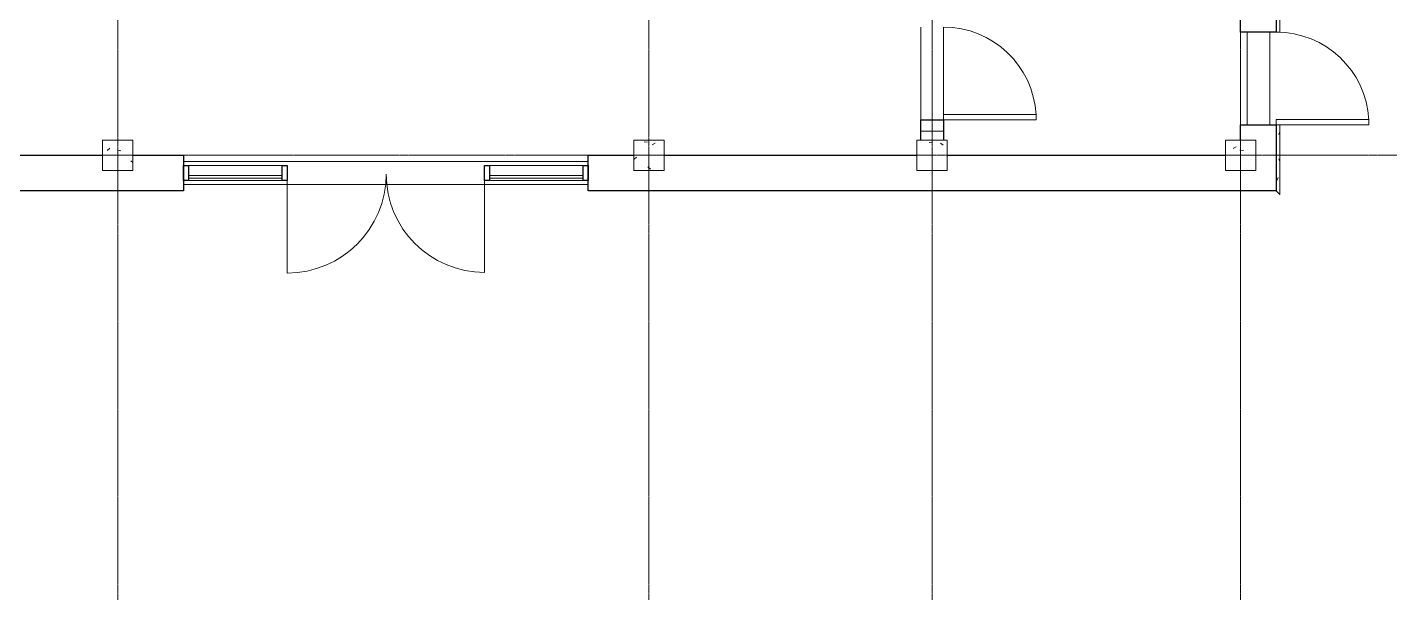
# Model space of a CAD drawing. Header units: millimetres. Extents: x 4481 to 58175, y 4067 to 28680.
# Drawn here: x 37556 to 51025, y 4067 to 9727 of the extents above; entities that cross this region are included whole.
import ezdxf

# ---------------------------------------------------------------- set-up
doc = ezdxf.new("R2010")
doc.units = ezdxf.units.MM
doc.linetypes.add('Grid Line', pattern=[22.225, 12.7, -3.175, 3.175, -3.175])
for name, color, linetype, lineweight in [('A-DOOR', 31, 'Continuous', 9), ('A-GLAZ-CURT', 52, 'Continuous', 9), ('A-GLAZ-CWMG', 51, 'Continuous', 9), ('A-WALL', 113, 'Continuous', 9), ('A-WALL-PATT', 111, 'Continuous', 9), ('S-COLS', 52, 'Continuous', 9), ('S-GRID', 1, 'Continuous', 9)]:
    doc.layers.add(name, color=color, linetype=linetype, lineweight=lineweight)
pattern_1 = [(0, (-527.51, 0), (502.165, 203.2), [20.714, -355.91, 20.714, -355.91, -2008.66]), (0, (-527.51, 0), (502.165, 203.2), [-753.248, 20.714, -732.534, 20.714, -355.91, -878.789]), (0, (-527.51, 0), (502.165, 203.2), [-1883.12, 20.714, -230.368, 20.714, -606.992]), (109.631, (-339.2, 101.6), (-359.802, 602.307), [30.828, -529.68, -3549.89]), (109.631, (-339.2, 101.6), (-359.802, 602.307), [-560.51, 30.828, -529.68, -2989.382]), (109.631, (-339.2, 101.6), (-359.802, 602.307), [-1121.018, 30.828, -1090.19, -1868.364]), (109.631, (-339.2, 101.6), (-359.802, 602.307), [-2242.037, 30.828, -529.68, -1307.855]), (109.631, (-339.2, 101.6), (-359.802, 602.307), [-2802.546, 30.828, -342.845, -934.182]), (109.631, (-339.2, 101.6), (-359.802, 602.307), [-3176.22, 30.828, -903.354]), (250.369, (-276.43, 508), (-142.3562, -805.5062), [30.828, -529.68, -3549.89]), (250.369, (-276.43, 508), (-142.3562, -805.5062), [-560.51, 30.828, -529.68, -2989.382]), (250.369, (-276.43, 508), (-142.3562, -805.5062), [-1121.018, 30.828, -1090.19, -1868.364]), (250.369, (-276.43, 508), (-142.3562, -805.5062), [-2242.037, 30.828, -529.68, -1307.855]), (250.369, (-276.43, 508), (-142.3562, -805.5062), [-2802.546, 30.828, -342.845, -934.182]), (250.369, (-276.43, 508), (-142.3562, -805.5062), [-3176.22, 30.828, -903.354])]

# ---------------------------------------------------------------- blocks, each defined once
blk = doc.blocks.new('M_Concrete-Square-Column - 300 x 300mm-V1-1st Floor Dimensioned Plan')
at = {"layer": 'S-COLS'}
h = blk.add_hatch(dxfattribs=at)
h.set_pattern_fill('FP_2', color=256, style=0, pattern_type=2)
h.set_pattern_definition([(230, (352.4, 364.2), (-728.74, 63.76), [76.2, -838.2]), (175, (352.4, 364.2), (141, -764.2), [60.96, -670.56]), (280.45, (291.7, 369.54), (-587.8, -700.5), [64.76, -712.36]), (226.18, (352.4, 161), (-1084.3, 168.2), [114.3, -1257.3]), (276.64, (262.1, 175), (-949.6, -989.7), [97.14, -1068.54]), (171.18, (352.4, 161), (-949.6, -989.7), [91.44, -1005.84]), (201, (250.8, 211.8), (-606.46, 409.06), [76.2, -838.2]), (146, (250.8, 211.8), (-247.2, -736.75), [60.96, -670.56]), (251.45, (200.3, 245.9), (-853.7, -327.7), [64.76, -712.36]), (217.5, (352.43, 364.23), (-12.35, -338.22), [33.53, -628.904, 33.53, -647.19, -673.1]), (217.5, (352.43, 364.23), (-12.35, -338.22), [-1343.15, 33.53, -639.57]), (187.5, (352.43, 364.23), (-267.28, -400.72), [33.53, -354.58, 33.53, -613.66, -256.54]), (187.5, (352.43, 364.23), (-267.28, -400.72), [-1035.3, 33.53, -223.01]), (147.5, (579, 364.23), (-542.36, 22.915), [33.53, -220.47, 33.53, -758.95, -1051.56]), (147.5, (579, 364.23), (-542.36, 22.915), [-1046.48, 33.53, -1018.03]), (137.5, (680.6, 364.23), (-592.52, -101.7), [33.53, -296.67, 33.53, -492.76, -746.76]), (137.5, (680.6, 364.23), (-592.52, -101.7), [-856.49, 33.53, -713.23])])
h.paths.add_polyline_path([(150, 150), (-150, 150), (-150, -150), (150, -150)], flags=0)
for p, q in [((150, 150), (-150, 150)), ((-150, 150), (-150, -150)), ((150, -150), (150, 150)), ((-150, -150), (150, -150))]:
    blk.add_line(p, q, dxfattribs=at)
blk = doc.blocks.new('M_Concrete-Square-Column - 300 x 300mm-V4-1st Floor Dimensioned Plan')
at = {"layer": 'S-COLS'}
h = blk.add_hatch(dxfattribs=at)
h.set_pattern_fill('FP_5', color=256, style=0, pattern_type=2)
h.set_pattern_definition([(230, (3402.4, 364.2), (-728.74, 63.76), [76.2, -838.2]), (175, (3402.4, 364.2), (140.97, -764.23), [60.96, -670.56]), (280.45, (3341.7, 369.54), (-587.77, -700.47), [64.76, -712.36]), (226.184, (3402.4, 161), (-1084.32, 168.17), [114.3, -1257.3]), (276.636, (3312.1, 175), (-949.6, -989.7), [97.14, -1068.54]), (171.184, (3402.4, 161), (-949.62, -989.7), [91.44, -1005.84]), (201, (3300.8, 211.8), (-606.46, 409.06), [76.2, -838.2]), (146, (3300.8, 211.8), (-247.21, -736.75), [60.96, -670.56]), (251.45, (3250.3, 245.9), (-853.67, -327.69), [64.76, -712.36]), (217.5, (3402.43, 364.23), (-12.355, -338.22), [33.528, -628.904, 33.528, -647.192, -673.1]), (217.5, (3402.43, 364.23), (-12.355, -338.22), [-1343.15, 33.53, -639.57]), (187.5, (3402.43, 364.23), (-267.28, -400.722), [33.528, -354.584, 33.528, -613.664, -256.54]), (187.5, (3402.43, 364.23), (-267.28, -400.722), [-1035.304, 33.53, -223.01]), (147.5, (3629, 364.23), (-542.363, 22.915), [33.528, -220.472, 33.528, -758.952, -1051.56]), (147.5, (3629, 364.23), (-542.363, 22.915), [-1046.48, 33.53, -1018.03]), (137.5, (3730.6, 364.23), (-592.517, -101.707), [33.53, -296.67, 33.53, -492.76, -746.76]), (137.5, (3730.6, 364.23), (-592.517, -101.707), [-856.49, 33.53, -713.23])])
h.paths.add_polyline_path([(150, 150), (-150, 150), (-150, -150), (150, -150)], flags=0)
for p, q in [((150, 150), (-150, 150)), ((-150, 150), (-150, -150)), ((150, -150), (150, 150)), ((-150, -150), (150, -150))]:
    blk.add_line(p, q, dxfattribs=at)
blk = doc.blocks.new('M_Concrete-Square-Column - 300 x 300mm-V9-1st Floor Dimensioned Plan')
at = {"layer": 'S-COLS'}
h = blk.add_hatch(dxfattribs=at)
h.set_pattern_fill('FP_10', color=256, style=0, pattern_type=2)
h.set_pattern_definition([(230, (6202.4, 364.2), (-728.737, 63.756), [76.2, -838.2]), (175, (6202.4, 364.2), (140.97, -764.23), [60.96, -670.56]), (280.451, (6141.7, 369.54), (-587.77, -700.47), [64.76, -712.36]), (226.184, (6202.4, 161), (-1084.32, 168.17), [114.3, -1257.3]), (276.636, (6112.1, 175), (-949.61, -989.71), [97.14, -1068.54]), (171.184, (6202.4, 161), (-949.62, -989.7), [91.44, -1005.84]), (201, (6100.8, 211.8), (-606.46, 409.06), [76.2, -838.2]), (146, (6100.8, 211.8), (-247.21, -736.75), [60.96, -670.56]), (251.451, (6050.3, 245.9), (-853.67, -327.685), [64.76, -712.36]), (217.5, (6202.43, 364.23), (-12.355, -338.22), [33.528, -628.904, 33.528, -647.192, -673.1]), (217.5, (6202.43, 364.23), (-12.355, -338.22), [-1343.15, 33.53, -639.57]), (187.5, (6202.43, 364.23), (-267.279, -400.722), [33.528, -354.584, 33.528, -613.664, -256.54]), (187.5, (6202.43, 364.23), (-267.279, -400.722), [-1035.304, 33.53, -223.01]), (147.5, (6429, 364.23), (-542.363, 22.915), [33.528, -220.472, 33.528, -758.952, -1051.56]), (147.5, (6429, 364.23), (-542.363, 22.915), [-1046.48, 33.53, -1018.03]), (137.5, (6530.6, 364.23), (-592.517, -101.707), [33.528, -296.672, 33.528, -492.76, -746.76]), (137.5, (6530.6, 364.23), (-592.517, -101.707), [-856.49, 33.53, -713.23])])
h.paths.add_polyline_path([(150, 150), (-150, 150), (-150, -150), (150, -150)], flags=0)
for p, q in [((150, 150), (-150, 150)), ((-150, 150), (-150, -150)), ((150, -150), (150, 150)), ((-150, -150), (150, -150))]:
    blk.add_line(p, q, dxfattribs=at)
blk = doc.blocks.new('M_Concrete-Square-Column - 300 x 300mm-V12-1st Floor Dimensioned Plan')
at = {"layer": 'S-COLS'}
h = blk.add_hatch(dxfattribs=at)
h.set_pattern_fill('FP_13', color=256, style=0, pattern_type=2)
h.set_pattern_definition([(230, (11452.4, 364.2), (-728.737, 63.756), [76.2, -838.2]), (175, (11452.4, 364.2), (140.97, -764.23), [60.96, -670.56]), (280.451, (11391.7, 369.54), (-587.77, -700.467), [64.76, -712.36]), (226.184, (11452.4, 161), (-1084.316, 168.17), [114.3, -1257.3]), (276.636, (11362.1, 175), (-949.61, -989.71), [97.14, -1068.54]), (171.184, (11452.4, 161), (-949.62, -989.7), [91.44, -1005.84]), (201, (11350.8, 211.8), (-606.458, 409.06), [76.2, -838.2]), (146, (11350.8, 211.8), (-247.21, -736.753), [60.96, -670.56]), (251.451, (11300.3, 245.9), (-853.67, -327.685), [64.76, -712.36]), (217.5, (11452.42, 364.23), (-12.3547, -338.22), [33.528, -628.904, 33.528, -647.192, -673.1]), (217.5, (11452.42, 364.23), (-12.3547, -338.22), [-1343.152, 33.528, -639.572]), (187.5, (11452.42, 364.23), (-267.279, -400.722), [33.528, -354.584, 33.528, -613.664, -256.54]), (187.5, (11452.42, 364.23), (-267.279, -400.722), [-1035.304, 33.528, -223.012]), (147.5, (11679, 364.23), (-542.3633, 22.9153), [33.528, -220.472, 33.528, -758.952, -1051.56]), (147.5, (11679, 364.23), (-542.3633, 22.9153), [-1046.48, 33.528, -1018.032]), (137.5, (11780.6, 364.23), (-592.517, -101.707), [33.528, -296.672, 33.528, -492.76, -746.76]), (137.5, (11780.6, 364.23), (-592.517, -101.707), [-856.488, 33.528, -713.232])])
h.paths.add_polyline_path([(150, 150), (-150, 150), (-150, -150), (150, -150)], flags=0)
for p, q in [((150, 150), (-150, 150)), ((-150, 150), (-150, -150)), ((150, -150), (150, 150)), ((-150, -150), (150, -150))]:
    blk.add_line(p, q, dxfattribs=at)
blk = doc.blocks.new('Basic Wall _ Exterior - Brick and CMU on MTL_ Stud - ___-142494-1st Floor Dimensioned Plan')
at = {"layer": 'A-WALL-PATT'}
h = blk.add_hatch(dxfattribs=at)
h.set_pattern_fill('FP_31', color=256, style=0, pattern_type=2)
h.set_pattern_definition(pattern_1)
h.paths.add_polyline_path([(-35, 1579), (0, 1579), (0, 7450), (-35, 7485), (-35, 2530)], flags=0)
h = blk.add_hatch(dxfattribs=at)
h.set_pattern_fill('FP_31', color=256, style=0, pattern_type=2)
h.set_pattern_definition(pattern_1)
h.paths.add_polyline_path([(-35, -23), (0, 12), (0, 664), (-35, 664), (-35, 12)], flags=0)
at = {"layer": 'A-WALL'}
for p, q in [((-35, 7485), (0, 7450)), ((-35, 7485), (-35, 1579)), ((0, 1579), (-35, 1579)), ((-35, 664), (0, 664)), ((-35, 664), (-35, -23)), ((0, 12), (-35, -23))]:
    blk.add_line(p, q, dxfattribs=at)
blk = doc.blocks.new('M_Single-Flush - 0915 x 2134mm-145151-1st Floor Dimensioned Plan')
at = {"layer": 'A-DOOR', "lineweight": 18}
for p, q in [((406, -176), (406, -1091)), ((458, -176), (406, -176)), ((458, -176), (458, -1091)), ((458, -1091), (406, -1091))]:
    blk.add_line(p, q, dxfattribs=at)
at = {"layer": 'A-DOOR'}
blk.add_arc((458, -176), 917, 180, 266.8107, dxfattribs=at)
blk = doc.blocks.new('M_Single-Flush - 0915 x 2134mm-145189-1st Floor Dimensioned Plan')
at = {"layer": 'A-DOOR', "lineweight": 18}
for p, q in [((406, -112), (406, -1028)), ((458, -112), (406, -112)), ((458, -112), (458, -1028)), ((458, -1028), (406, -1028))]:
    blk.add_line(p, q, dxfattribs=at)
at = {"layer": 'A-DOOR'}
blk.add_arc((458, -112), 917, 180, 266.8107, dxfattribs=at)
blk = doc.blocks.new('System Panel - Glazed-150843-1st Floor Dimensioned Plan')
at = {"layer": 'A-GLAZ-CURT', "lineweight": 18}
for p, q in [((462.5, -24.5), (-462.5, -24.5)), ((-462.5, -24.5), (-462.5, -49.5)), ((-462.5, -49.5), (462.5, -49.5)), ((462.5, -49.5), (462.5, -24.5))]:
    blk.add_line(p, q, dxfattribs=at)
blk = doc.blocks.new('M_Curtain Wall-Store Front-Dbl - Store Front Double Door-151692-1st Floor Dimensioned Plan')
at = {"layer": 'A-DOOR', "lineweight": 18}
for p, q in [((-975, -10.55), (-975, -982.375)), ((975, -10.55), (975, -988.725))]:
    blk.add_line(p, q, dxfattribs=at)
at = {"layer": 'A-DOOR'}
for centre, radius, start, end in [((-975, -10.55), 971.825, 270, 0), ((975, -10.55), 978.175, 180, 270)]:
    blk.add_arc(centre, radius, start, end, dxfattribs=at)
blk = doc.blocks.new('Rectangular Mullion - 50 x 150mm-150753-1st Floor Dimensioned Plan')
at = {"layer": 'A-GLAZ-CWMG'}
for p, q in [((7777.425, 263.0125), (6852.425, 263.0125)), ((7777.425, 113.0125), (6852.425, 113.0125))]:
    blk.add_line(p, q, dxfattribs=at)
blk = doc.blocks.new('Rectangular Mullion - 50 x 150mm-150847-1st Floor Dimensioned Plan')
at = {"layer": 'A-GLAZ-CWMG', "lineweight": 25}
for p, q in [((-50, 75), (0, 75)), ((-50, -75), (-50, 75)), ((0, 75), (0, -75)), ((0, -75), (-50, -75))]:
    blk.add_line(p, q, dxfattribs=at)
blk = doc.blocks.new('Rectangular Mullion - 50 x 150mm-150850-1st Floor Dimensioned Plan')
at = {"layer": 'A-GLAZ-CWMG', "lineweight": 25}
for p, q in [((0, 75), (-50, 75)), ((-50, 75), (-50, -75)), ((0, -75), (0, 75)), ((-50, -75), (0, -75))]:
    blk.add_line(p, q, dxfattribs=at)
blk = doc.blocks.new('Rectangular Mullion - 50 x 150mm-150841-1st Floor Dimensioned Plan')
at = {"layer": 'A-GLAZ-CWMG', "lineweight": 25}
for p, q in [((-25, 75), (25, 75)), ((-25, -75), (-25, 75)), ((25, 75), (25, -75)), ((25, -75), (-25, -75))]:
    blk.add_line(p, q, dxfattribs=at)

msp = doc.modelspace()

# ---------------------------------------------------------------- hatches: boundary and pattern name
at = {"layer": 'A-WALL-PATT'}
h = msp.add_hatch(dxfattribs=at)
h.set_pattern_fill('FP_41', color=256, style=0, pattern_type=2)
h.set_pattern_definition([(0, (49973.3, 8098.07), (0, 300), []), (90, (49973.3, 8098.07), (-300, 2e-14), [])])
h.paths.add_polyline_path([(46388.5, 8612.3), (46388.5, 8812.3), (46613.5, 8812.3), (46613.5, 8612.3)], flags=0)
h.paths.add_polyline_path([(46388.5, 9727.3), (46388.5, 15062.3), (46613.5, 15062.3), (46613.5, 9727.3)], flags=0)

# ---------------------------------------------------------------- linework, layer by layer
at = {"layer": 'A-WALL', "lineweight": 25}
for p, q in [((49903.4, 15548.5), (49903.4, 9677.3)), ((49551, 9677.3), (49551, 15062.3)), ((49903.4, 9677.3), (49551, 9677.3)), ((46388.5, 8612.3), (46388.5, 8812.3)), ((46388.5, 8812.3), (46613.5, 8812.3)), ((46613.5, 8812.3), (46613.5, 8612.3)), ((49551, 8612.3), (49551, 8762.3)), ((49551, 8762.3), (49903.4, 8762.3)), ((49903.4, 8762.3), (49903.4, 8109.9)), ((33351, 8462.3), (38301, 8462.3)), ((38601, 8462.3), (39101, 8462.3)), ((39101, 8462.3), (39101, 8109.9)), ((43101, 8462.3), (43551, 8462.3)), ((43101, 8109.9), (43101, 8462.3)), ((43851, 8462.3), (46351, 8462.3)), ((46651, 8462.3), (49401, 8462.3)), ((39101, 8109.9), (8800.5, 8109.9)), ((49903.4, 8109.9), (43101, 8109.9))]:
    msp.add_line(p, q, dxfattribs=at)
at = {"layer": 'A-WALL'}
for p, q in [((46388.5, 9727.3), (46388.5, 8812.3)), ((46613.5, 8812.3), (46613.5, 9727.3)), ((49614.7, 9677.3), (49614.7, 8762.3)), ((49839.7, 8762.3), (49839.7, 9677.3)), ((43101, 8398.6), (39101, 8398.6)), ((39101, 8173.6), (43101, 8173.6))]:
    msp.add_line(p, q, dxfattribs=at)
at = {"layer": 'S-GRID', "linetype": 'Grid Line'}
for p, q in [((38451, 4066.9), (38451, 27379.7)), ((43701, 4066.9), (43701, 27379.7)), ((46501, 4066.9), (46501, 27379.7)), ((49551, 4066.9), (49551, 27379.7)), ((4480.5, 8462.3), (56874.6, 8462.3))]:
    msp.add_line(p, q, dxfattribs=at)

# ---------------------------------------------------------------- block references
at = {"layer": 'A-DOOR', "xscale": -1}
for name, p, rotation in [('M_Single-Flush - 0915 x 2134mm-145189-1st Floor Dimensioned Plan', (46501, 9269.8), 90.00000000000007), ('M_Single-Flush - 0915 x 2134mm-145151-1st Floor Dimensioned Plan', (49727.2, 9219.8), 90)]:
    msp.add_blockref(name, p, dxfattribs=dict(at, rotation=rotation))
msp.add_blockref('M_Curtain Wall-Store Front-Dbl - Store Front Double Door-151692-1st Floor Dimensioned Plan', (41101, 8286.1), dxfattribs=at)
at = {"layer": 'A-GLAZ-CURT', "xscale": -1}
for p in [(39613.5, 8286.1), (42588.5, 8286.1)]:
    msp.add_blockref('System Panel - Glazed-150843-1st Floor Dimensioned Plan', p, dxfattribs=at)
at = {"layer": 'A-GLAZ-CWMG', "extrusion": (0, 0, -1), "xscale": -1, "rotation": 180}
for name, p in [('Rectangular Mullion - 50 x 150mm-150847-1st Floor Dimensioned Plan', (-39101, 8286.1)), ('Rectangular Mullion - 50 x 150mm-150841-1st Floor Dimensioned Plan', (-40101, 8286.1)), ('Rectangular Mullion - 50 x 150mm-150841-1st Floor Dimensioned Plan', (-42101, 8286.1))]:
    msp.add_blockref(name, p, dxfattribs=at)
at = {"layer": 'A-GLAZ-CWMG', "xscale": -1}
for p in [(46928.4, 8098.1), (49903.4, 8098.1)]:
    msp.add_blockref('Rectangular Mullion - 50 x 150mm-150753-1st Floor Dimensioned Plan', p, dxfattribs=at)
at = {"layer": 'A-GLAZ-CWMG', "xscale": -1, "rotation": 180}
msp.add_blockref('Rectangular Mullion - 50 x 150mm-150850-1st Floor Dimensioned Plan', (43101, 8286.1), dxfattribs=at)
at = {"layer": 'A-WALL', "xscale": -1}
msp.add_blockref('Basic Wall _ Exterior - Brick and CMU on MTL_ Stud - ___-142494-1st Floor Dimensioned Plan', (49903.4, 8098.1), dxfattribs=at)
at = {"layer": 'S-COLS', "xscale": -1, "rotation": 180}
for name, p in [('M_Concrete-Square-Column - 300 x 300mm-V12-1st Floor Dimensioned Plan', (38451, 8462.3)), ('M_Concrete-Square-Column - 300 x 300mm-V9-1st Floor Dimensioned Plan', (43701, 8462.3)), ('M_Concrete-Square-Column - 300 x 300mm-V4-1st Floor Dimensioned Plan', (46501, 8462.3)), ('M_Concrete-Square-Column - 300 x 300mm-V1-1st Floor Dimensioned Plan', (49551, 8462.3))]:
    msp.add_blockref(name, p, dxfattribs=at)

doc.saveas('drawing.dxf')
